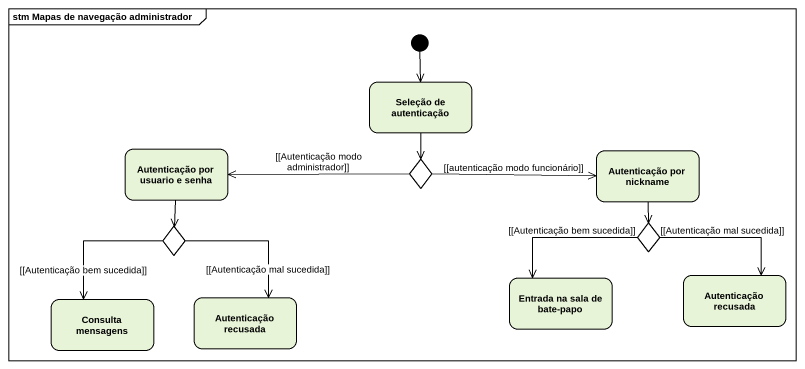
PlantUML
@startuml
mainframe stm Mapas de navegação administrador
hide empty description
state "Seleção de autenticação" as Seleção_de_autenticação
state "Autenticação por usuario e senha" as Autenticação_por_usuario_e
state "Autenticação por nickname" as Autenticação_por_nickname
state choice1 <<choice>>
state choice2 <<choice>>
state choice3 <<choice>>
state "Consulta mensagens" as Consulta_mensagens
state "Autenticação recusada" as Autenticação_recusada
state "Entrada na sala de bate-papo" as Entrada_na_sala_de_bate_papo
state "Autenticação recusada" as Autenticação_recusada_2
[*] --> Seleção_de_autenticação
Seleção_de_autenticação --> choice1
Autenticação_por_usuario_e --> choice2
Autenticação_por_nickname --> choice3
choice1 -left-> Autenticação_por_usuario_e : ~[~[Autenticação modo administrador]]
choice1 -right-> Autenticação_por_nickname : ~[~[autenticação modo funcionário]]
choice2 --> Consulta_mensagens : ~[~[Autenticação bem sucedida]]
choice2 --> Autenticação_recusada : ~[~[Autenticação mal sucedida]]
choice3 --> Entrada_na_sala_de_bate_papo : ~[~[Autenticação bem sucedida]]
choice3 --> Autenticação_recusada_2 : ~[~[Autenticação mal sucedida]]
@enduml
